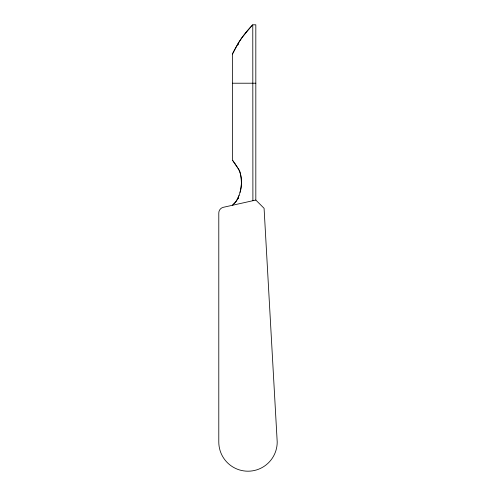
<?xml version="1.0" encoding="UTF-8"?>
<svg xmlns="http://www.w3.org/2000/svg" width="496" height="496" viewBox="0 0 496 496"><rect width="100%" height="100%" fill="white"/><g stroke="black" fill="none" stroke-linecap="round" stroke-linejoin="round"><path stroke-width="0.74" d="M238.266 197.427C241.639 189.422 242.55 180.234 239.835 171.907A16.374 11.575 -90 0 0 238.396 168.925M239.066 195.201L238.967 195.517M238.719 196.236L238.39 197.117M238.334 197.259L238.03 197.972M238.235 197.501L237.844 198.375M237.981 198.084L235.854 201.717L232.829 204.941M237.789 198.493L237.367 199.33A18.092 18.092 0 0 1 235.557 202.101L232.643 205.108M245.408 33.058L245.179 33.35A106.572 75.361 90 0 0 238.297 43.233L232.45 54.008L232.45 160.152L233.021 160.971M245.638 32.773L247.51 30.535M250.412 27.336L242.017 37.566A113.138 79.999 90 0 0 232.469 54.021M247.795 30.2L251.156 26.561M250.536 27.206L251.9 25.798M251.28 26.431L252.644 25.048M252.024 25.674L252.898 24.8L255.818 24.8L255.818 200.055L264.083 208.32L277.208 441.992A29.208 29.208 0 0 1 248 471.2A29.208 29.208 0 0 1 218.792 441.992L218.792 213.001A5.84 5.84 0 0 1 223.361 207.297L255.818 200.055M252.774 24.924L252.898 200.706M232.45 83.216L255.818 83.216M233.411 161.529L234.131 162.564M232.692 160.499L234.98 163.798M234.608 163.252L235.402 164.399M235.085 163.947L235.792 164.97M235.563 164.635L236.623 166.179M236.04 165.329L236.276 165.676M236.387 165.838L238.297 168.739M236.983 166.712L237.702 167.803M238.043 168.33L238.148 168.504A17.751 12.549 90 0 1 239.779 171.622M238.297 43.233L238.297 44.77M238.297 197.352L238.297 198.704M239.785 171.622A22.76 16.095 -90 0 1 241.316 181.555M241.397 181.555A29.779 21.055 90 0 1 241.124 187.054L240.814 189.15A19.164 13.547 -90 0 1 239.99 192.442"/></g></svg>
